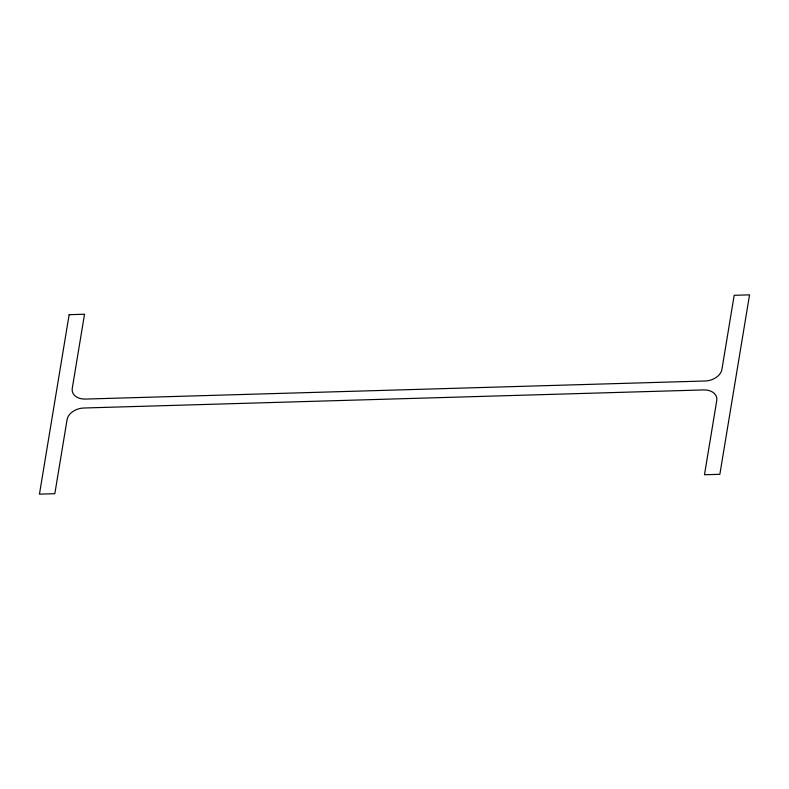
<?xml version="1.0" encoding="UTF-8"?>
<svg xmlns="http://www.w3.org/2000/svg" width="789" height="789" viewBox="0 0 789 789"><rect width="100%" height="100%" fill="white"/><g stroke="black" fill="none" stroke-linecap="round" stroke-linejoin="round"><path stroke-width="1.18" d="M69.146 314.693L39.45 494.151L54.826 493.697L67.085 419.6A15.257 10.859 -14.1 0 1 83.851 408.002L703.67 389.924A15.257 10.859 -14.1 0 1 716.737 400.654L704.478 474.761L719.854 474.307L749.55 294.849L734.174 295.303L721.915 369.4A15.257 10.859 -14.1 0 1 705.149 380.998L85.33 399.076A15.257 10.859 -14.1 0 1 72.263 388.346L84.522 314.239L69.146 314.693"/></g></svg>
